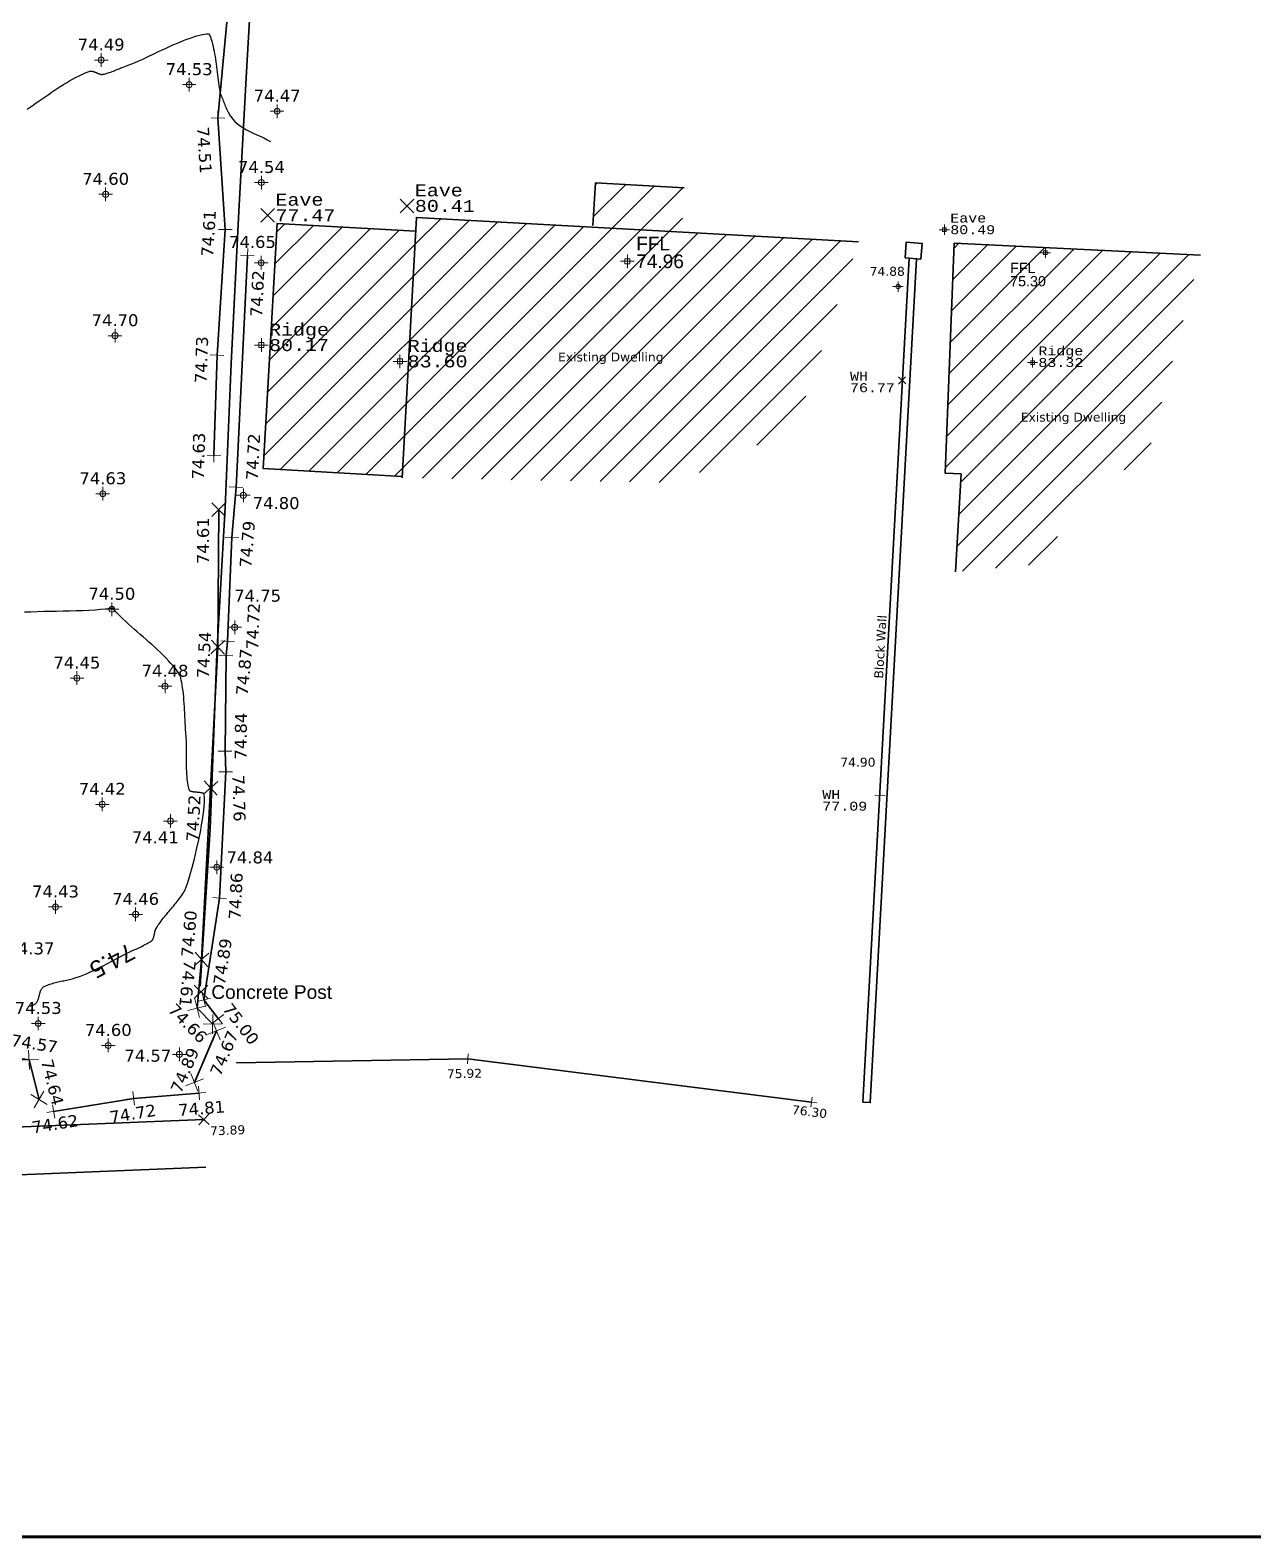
# Model space of a CAD drawing. Header units: metres. Extents: x 538443 to 538604, y 597904 to 598037.
# Drawn here: x 538514.07 to 538549.92, y 597903.86 to 597948.06 of the extents above; entities that cross this region are included whole.
import ezdxf
from ezdxf.enums import TextEntityAlignment as Align

# ---------------------------------------------------------------- set-up
doc = ezdxf.new("R2010")
doc.units = ezdxf.units.M
doc.header["$MEASUREMENT"] = 0
doc.header["$PDMODE"] = 1
doc.header["$PDSIZE"] = 0.1
doc.layers.get('0').update_dxf_attribs({"lineweight": 0})
for name, color, linetype in [('$DTM-CONTOUR-LABEL', 5, 'Continuous'), ('$DTM-CONTOUR-MIN', 4, 'Continuous'), ('Fence-Text', 16, 'Continuous'), ('POINTS', 7, 'Continuous'), ('Spot Height-Text', 7, 'Continuous')]:
    doc.layers.add(name, color=color, linetype=linetype)
for name, color, linetype, lineweight in [('Bank Bottom Elevation', 12, 'Continuous', 0), ('Bank Bottom Line', 12, 'Continuous', 35), ('Bank Bottom Symbol', 12, 'Continuous', 0), ('Bank Top Elevation', 20, 'Continuous', 0), ('Bank Top Line', 20, 'Continuous', 35), ('Bank Top Symbol', 20, 'Continuous', 0), ('Building Line', 5, 'Continuous', 35), ('Eave Elevation', 7, 'Continuous', 0), ('Eave Symbol', 7, 'Continuous', 0), ('Eave Text', 7, 'Continuous', 0), ('Fence Line', 16, 'Continuous', 35), ('Finished Floor Level Elevation', 7, 'Continuous', 0), ('Finished Floor Level Symbol', 1, 'Continuous', 0), ('Finished Floor Level Text', 7, 'Continuous', 0), ('Ridge Symbol', 7, 'Continuous', 0), ('Ridge Text', 7, 'Continuous', 0), ('Spot Height Symbol', 1, 'Continuous', 0), ('Template', 250, 'Continuous', 60), ('Text', 7, 'Continuous', 0), ('Wall Height Elevation', 7, 'Continuous', 0), ('Wall Height Symbol', 7, 'Continuous', 0), ('Wall Height Text', 7, 'Continuous', 0), ('Wall Line', 251, 'Continuous', 35)]:
    doc.layers.add(name, color=color, linetype=linetype, lineweight=lineweight)
doc.styles.add('2mm Arial', font='arial.ttf')
doc.styles.add('Bank Bottom Text', font='verdana.ttf')
doc.styles.add('Bank Top Text', font='verdana.ttf')
doc.styles.add('Contour', font='arial.ttf')
doc.styles.add('Feature Height Text 1.75', font='cour.ttf')
doc.styles.add('Manhole TEXT 1.75mm 115', font='arial.ttf')
doc.styles.add('Spot Height Text', font='verdana.ttf')

# ---------------------------------------------------------------- blocks, each defined once
blk = doc.blocks.new('plus circle Colour 1')
at = {"color": 1, "lineweight": 0}
for p, q in [((0, 0), (0, 0.5)), ((0, 0), (-0.5, 0)), ((0.5, 0), (0, 0)), ((0, -0.5), (0, 0))]:
    blk.add_line(p, q, dxfattribs=at)
blk.add_circle((0, 0), 0.217, dxfattribs=at)
blk = doc.blocks.new('plus box')
for p, q in [((0, 0.5), (0, 0)), ((0, 0), (-0.5, 0)), ((0, 0), (0, -0.5)), ((0.5, 0), (0, 0))]:
    blk.add_line(p, q)
blk.add_lwpolyline([(-0.18, 0.18), (-0.18, -0.18), (0.18, -0.18), (0.18, 0.18)], close=True)
blk = doc.blocks.new('CROSS')
at = {"color": 0}
for points in [[(0.5, 0.5), (-0.5, -0.5)], [(0.5, -0.5), (-0.5, 0.5)]]:
    blk.add_lwpolyline(points, dxfattribs=at)

msp = doc.modelspace()

# ---------------------------------------------------------------- hatches: boundary and pattern name
at = {"layer": 'Text'}
h = msp.add_hatch(dxfattribs=at)
h.set_pattern_fill('ANSI31', color=5, scale=5)
h.paths.add_polyline_path([(538544.854, 598034.139), (538544.072, 598037.072), (538541.64, 598036.877), (538538.65, 598035.342), (538541.49, 598027.604), (538546.223, 598029.353)])
h.paths.add_polyline_path([(538541.898, 598036.157), (538541.898, 598036.252), (538541.843, 598036.252), (538541.748, 598036.307), (538541.843, 598036.307), (538541.843, 598036.362), (538541.898, 598036.457), (538541.898, 598036.362), (538541.953, 598036.362), (538542.048, 598036.307), (538541.953, 598036.307), (538541.953, 598036.252)], flags=16)
h.paths.add_polyline_path([(538525.045, 598029.3), (538517.611, 598027.856), (538512.092, 598026.783), (538515.001, 598018.507), (538523.995, 598021.7), (538531.905, 598024.514)])
h.paths.add_polyline_path([(538520.85, 598023.72), (538520.755, 598023.72), (538520.755, 598023.665), (538520.7, 598023.57), (538520.7, 598023.665), (538520.645, 598023.665), (538520.55, 598023.72), (538520.645, 598023.72), (538520.645, 598023.775), (538520.7, 598023.87), (538520.7, 598023.775), (538520.755, 598023.775)], flags=16)
h.paths.add_polyline_path([(538454.109, 597961.05), (538443.717, 597962.161), (538445.077, 597953.701), (538447.667, 597950.221), (538453.723, 597947.879), (538454.261, 597952.897), (538452.274, 597953.101), (538452.537, 597955.724), (538453.546, 597955.62)])
h.paths.add_polyline_path([(538447.534, 597955.451), (538447.439, 597955.506), (538447.534, 597955.506), (538447.534, 597955.561), (538447.589, 597955.656), (538447.589, 597955.561), (538447.644, 597955.561), (538447.739, 597955.506), (538447.644, 597955.506), (538447.644, 597955.451), (538447.589, 597955.356), (538447.589, 597955.451)], flags=16)
h.paths.add_polyline_path([(538450.956, 597941.06), (538444.235, 597941.895), (538442.509, 597936.061), (538443.223, 597931.956), (538444.741, 597929.323), (538451.686, 597927.946), (538452.047, 597930.709), (538449.68, 597930.991), (538450.171, 597934.943), (538450.178, 597934.943)])
h.paths.add_polyline_path([(538445.339, 597932.008), (538445.339, 597931.913), (538445.394, 597931.913), (538445.489, 597931.858), (538445.394, 597931.858), (538445.394, 597931.803), (538445.339, 597931.708), (538445.339, 597931.803), (538445.284, 597931.803), (538445.189, 597931.858), (538445.284, 597931.858), (538445.284, 597931.913)], flags=16)
h.paths.add_polyline_path([(538548.379, 597941.458), (538541.164, 597941.803), (538540.899, 597935.059), (538541.364, 597935.041), (538541.201, 597932.17), (538543.855, 597932.405), (538544.804, 597934.666), (538546.788, 597935.392)])
h.paths.add_polyline_path([(538543.986, 597941.524), (538543.891, 597941.524), (538543.891, 597941.469), (538543.836, 597941.374), (538543.836, 597941.469), (538543.781, 597941.469), (538543.686, 597941.524), (538543.781, 597941.524), (538543.781, 597941.579), (538543.836, 597941.674), (538543.836, 597941.579), (538543.891, 597941.579)], flags=16)
h.paths.add_polyline_path([(538543.609, 597938.306), (538543.514, 597938.306), (538543.514, 597938.251), (538543.459, 597938.156), (538543.459, 597938.251), (538543.404, 597938.251), (538543.309, 597938.306), (538543.404, 597938.306), (538543.404, 597938.361), (538543.459, 597938.456), (538543.459, 597938.361), (538543.514, 597938.361)], flags=16)
h.paths.add_polyline_path([(538446.164, 597953.872), (538449.429, 597953.872), (538449.429, 597954.395), (538446.164, 597954.395)], flags=24)
h.paths.add_polyline_path([(538447.665, 597955.535), (538449.233, 597955.535), (538449.233, 597956.101), (538447.665, 597956.101)], flags=24)
h.paths.add_polyline_path([(538447.686, 597955.294), (538449.212, 597955.294), (538449.212, 597955.737), (538447.686, 597955.737)], flags=24)
h.paths.add_polyline_path([(538443.495, 597933.964), (538446.76, 597933.964), (538446.76, 597934.487), (538443.495, 597934.487)], flags=24)
h.paths.add_polyline_path([(538445.415, 597931.887), (538446.983, 597931.887), (538446.983, 597932.453), (538445.415, 597932.453)], flags=24)
h.paths.add_polyline_path([(538445.436, 597931.646), (538446.962, 597931.646), (538446.962, 597932.089), (538445.436, 597932.089)], flags=24)
h.paths.add_polyline_path([(538543.028, 597936.412), (538546.293, 597936.412), (538546.293, 597936.935), (538543.028, 597936.935)], flags=24)
h.paths.add_polyline_path([(538542.727, 597940.856), (538543.622, 597940.856), (538543.622, 597941.306), (538542.727, 597941.306)], flags=24)
h.paths.add_polyline_path([(538542.726, 597940.459), (538543.928, 597940.459), (538543.928, 597940.919), (538542.726, 597940.919)], flags=24)
h.paths.add_polyline_path([(538543.535, 597938.335), (538545.103, 597938.335), (538545.103, 597938.901), (538543.535, 597938.901)], flags=24)
h.paths.add_polyline_path([(538543.556, 597938.094), (538545.082, 597938.094), (538545.082, 597938.537), (538543.556, 597938.537)], flags=24)
h = msp.add_hatch(dxfattribs=at)
h.set_pattern_fill('ANSI31', color=5, scale=5)
h.paths.add_polyline_path([(538488.131, 597952.897), (538483.288, 597953.305), (538483.049, 597950.29), (538487.906, 597949.936)])
h.paths.add_polyline_path([(538494.922, 597948.612), (538482.768, 597948.991), (538482.679, 597946.599), (538494.811, 597946.205)])
h.paths.add_polyline_path([(538525.373, 597942.158), (538521.312, 597942.388), (538521.141, 597939.259), (538520.905, 597935.193), (538524.979, 597934.963)])
h.paths.add_polyline_path([(538524.839, 597938.412), (538524.986, 597938.412), (538524.986, 597938.265), (538524.839, 597938.265)], flags=16)
h.paths.add_polyline_path([(538538.361, 597941.842), (538525.396, 597942.563), (538524.977, 597934.924), (538533.053, 597934.778), (538536.505, 597936.416)])
h.paths.add_polyline_path([(538531.652, 597941.201), (538531.505, 597941.201), (538531.505, 597941.349), (538531.652, 597941.349)], flags=16)
h.paths.add_polyline_path([(538533.242, 597943.427), (538530.643, 597943.572), (538530.561, 597942.276), (538533.17, 597942.131)])
h.paths.add_polyline_path([(538484.264, 597951.466), (538486.505, 597951.466), (538486.505, 597951.885), (538484.264, 597951.885)], flags=24)
h.paths.add_polyline_path([(538485.116, 597949.654), (538486.698, 597949.654), (538486.698, 597950.2), (538485.116, 597950.2)], flags=9)
h.paths.add_polyline_path([(538487.769, 597947.448), (538489.662, 597947.448), (538489.662, 597947.857), (538487.769, 597947.857)], flags=24)
h.paths.add_polyline_path([(538494.185, 597945.769), (538495.768, 597945.764), (538495.769, 597946.313), (538494.187, 597946.318)], flags=9)
h.paths.add_polyline_path([(538494.714, 597946.43), (538496.292, 597946.43), (538496.292, 597946.966), (538494.714, 597946.966)], flags=9)
h.paths.add_polyline_path([(538520.951, 597938.856), (538523.041, 597938.856), (538523.041, 597939.611), (538520.951, 597939.611)], flags=25)
h.paths.add_polyline_path([(538520.978, 597938.535), (538523.013, 597938.535), (538523.013, 597939.125), (538520.978, 597939.125)], flags=25)
h.paths.add_polyline_path([(538525.015, 597938.378), (538527.105, 597938.378), (538527.105, 597939.133), (538525.015, 597939.133)], flags=24)
h.paths.add_polyline_path([(538529.462, 597938.175), (538532.727, 597938.175), (538532.727, 597938.698), (538529.462, 597938.698)], flags=24)
h.paths.add_polyline_path([(538531.739, 597941.495), (538532.932, 597941.495), (538532.932, 597942.095), (538531.739, 597942.095)], flags=24)
h.paths.add_polyline_path([(538531.736, 597940.966), (538533.339, 597940.966), (538533.339, 597941.579), (538531.736, 597941.579)], flags=24)
h.paths.add_polyline_path([(538525.042, 597938.057), (538527.077, 597938.057), (538527.077, 597938.647), (538525.042, 597938.647)], flags=24)

# ---------------------------------------------------------------- linework, layer by layer
at = {"layer": '$DTM-CONTOUR-MIN'}
for points in [[(538513.985, 597945.739), (538514.074, 597945.799), (538514.162, 597945.858), (538514.25, 597945.919), (538514.338, 597945.98), (538514.426, 597946.041), (538514.513, 597946.102), (538514.601, 597946.162), (538514.689, 597946.223), (538514.777, 597946.283), (538514.866, 597946.342), (538514.955, 597946.4), (538515.045, 597946.457), (538515.136, 597946.513), (538515.228, 597946.567), (538515.316, 597946.617), (538515.404, 597946.665), (538515.489, 597946.709), (538515.57, 597946.749), (538515.644, 597946.783), (538515.712, 597946.812), (538515.77, 597946.834), (538515.818, 597946.849), (538515.856, 597946.857), (538515.859, 597946.858), (538515.864, 597946.857), (538515.87, 597946.856), (538515.877, 597946.855), (538515.885, 597946.853), (538515.893, 597946.851), (538515.902, 597946.849), (538515.912, 597946.846), (538515.921, 597946.843), (538515.931, 597946.84), (538515.94, 597946.837), (538515.949, 597946.833), (538515.959, 597946.83), (538515.968, 597946.826), (538515.977, 597946.823), (538515.986, 597946.819), (538515.995, 597946.815), (538516.004, 597946.811), (538516.013, 597946.807), (538516.023, 597946.803), (538516.032, 597946.8), (538516.041, 597946.796), (538516.05, 597946.792), (538516.059, 597946.788), (538516.068, 597946.785), (538516.078, 597946.781), (538516.087, 597946.778), (538516.096, 597946.774), (538516.106, 597946.771), (538516.115, 597946.768), (538516.125, 597946.766), (538516.134, 597946.763), (538516.143, 597946.761), (538516.15, 597946.759), (538516.157, 597946.758), (538516.163, 597946.757), (538516.168, 597946.757), (538516.182, 597946.758), (538516.199, 597946.76), (538516.22, 597946.763), (538516.243, 597946.769), (538516.27, 597946.775), (538516.298, 597946.783), (538516.328, 597946.791), (538516.359, 597946.801), (538516.39, 597946.811), (538516.432, 597946.826), (538516.473, 597946.841), (538516.514, 597946.857), (538516.555, 597946.873), (538516.596, 597946.889), (538516.637, 597946.906), (538516.678, 597946.922), (538516.719, 597946.939), (538516.76, 597946.955), (538516.801, 597946.971), (538516.842, 597946.986), (538516.947, 597947.026), (538517.05, 597947.067), (538517.152, 597947.11), (538517.253, 597947.154), (538517.354, 597947.199), (538517.455, 597947.245), (538517.555, 597947.292), (538517.655, 597947.339), (538517.755, 597947.387), (538517.855, 597947.434), (538517.955, 597947.482), (538518.056, 597947.528), (538518.156, 597947.574), (538518.257, 597947.62), (538518.358, 597947.664), (538518.46, 597947.706), (538518.563, 597947.747), (538518.666, 597947.786), (538518.768, 597947.823), (538518.866, 597947.856), (538518.959, 597947.885), (538519.044, 597947.909), (538519.12, 597947.928), (538519.185, 597947.942), (538519.238, 597947.949), (538519.278, 597947.951), (538519.304, 597947.947), (538519.315, 597947.938), (538519.327, 597947.92), (538519.341, 597947.893), (538519.356, 597947.857), (538519.371, 597947.814), (538519.387, 597947.763), (538519.403, 597947.706), (538519.42, 597947.644), (538519.435, 597947.579), (538519.451, 597947.51), (538519.465, 597947.44), (538519.479, 597947.363), (538519.492, 597947.286), (538519.504, 597947.209), (538519.515, 597947.132), (538519.525, 597947.055), (538519.535, 597946.978), (538519.544, 597946.9), (538519.554, 597946.823), (538519.563, 597946.745), (538519.572, 597946.668), (538519.582, 597946.59), (538519.592, 597946.513), (538519.603, 597946.436), (538519.615, 597946.359), (538519.628, 597946.282), (538519.642, 597946.206), (538519.659, 597946.168), (538519.675, 597946.129), (538519.691, 597946.091), (538519.706, 597946.052), (538519.722, 597946.013), (538519.737, 597945.974), (538519.752, 597945.936), (538519.767, 597945.897), (538519.782, 597945.858), (538519.798, 597945.82), (538519.814, 597945.781), (538519.831, 597945.743), (538519.849, 597945.704), (538519.867, 597945.667), (538519.886, 597945.631), (538519.903, 597945.598), (538519.92, 597945.568), (538519.936, 597945.542), (538519.95, 597945.521), (538520.007, 597945.45), (538520.073, 597945.38), (538520.147, 597945.312), (538520.228, 597945.248), (538520.315, 597945.19), (538520.411, 597945.133), (538520.511, 597945.082), (538520.612, 597945.034), (538520.715, 597944.988), (538520.817, 597944.941), (538520.919, 597944.894), (538521.018, 597944.842), (538521.114, 597944.786)], [(538514.064, 597919.435), (538514.086, 597919.439), (538514.109, 597919.444), (538514.13, 597919.45), (538514.15, 597919.456), (538514.168, 597919.462), (538514.183, 597919.469), (538514.197, 597919.476), (538514.208, 597919.483), (538514.222, 597919.494), (538514.236, 597919.508), (538514.25, 597919.524), (538514.263, 597919.542), (538514.275, 597919.561), (538514.286, 597919.581), (538514.297, 597919.603), (538514.306, 597919.627), (538514.314, 597919.651), (538514.321, 597919.675), (538514.327, 597919.7), (538514.334, 597919.725), (538514.34, 597919.75), (538514.346, 597919.775), (538514.352, 597919.8), (538514.36, 597919.825), (538514.368, 597919.849), (538514.377, 597919.872), (538514.387, 597919.895), (538514.398, 597919.915), (538514.41, 597919.934), (538514.424, 597919.952), (538514.437, 597919.968), (538514.452, 597919.982), (538514.466, 597919.993), (538514.48, 597920.002), (538514.499, 597920.012), (538514.522, 597920.023), (538514.55, 597920.035), (538514.581, 597920.047), (538514.615, 597920.06), (538514.652, 597920.072), (538514.69, 597920.084), (538514.729, 597920.096), (538514.769, 597920.107), (538514.81, 597920.118), (538514.851, 597920.128), (538514.892, 597920.138), (538514.933, 597920.148), (538514.974, 597920.157), (538515.015, 597920.166), (538515.056, 597920.175), (538515.098, 597920.184), (538515.139, 597920.193), (538515.18, 597920.202), (538515.221, 597920.212), (538515.262, 597920.222), (538515.303, 597920.232), (538515.344, 597920.243), (538515.384, 597920.254), (538515.419, 597920.265), (538515.454, 597920.276), (538515.487, 597920.287), (538515.518, 597920.298), (538515.548, 597920.309), (538515.64, 597920.346), (538515.738, 597920.388), (538515.84, 597920.433), (538515.943, 597920.481), (538516.048, 597920.531), (538516.195, 597920.605), (538516.342, 597920.681), (538516.488, 597920.758), (538516.634, 597920.836), (538516.781, 597920.912), (538516.927, 597920.988), (538516.969, 597921.008), (538517.01, 597921.028), (538517.052, 597921.047), (538517.094, 597921.067), (538517.136, 597921.086), (538517.178, 597921.104), (538517.219, 597921.123), (538517.261, 597921.143), (538517.303, 597921.162), (538517.345, 597921.182), (538517.386, 597921.202), (538517.427, 597921.223), (538517.464, 597921.242), (538517.5, 597921.262), (538517.534, 597921.282), (538517.566, 597921.301), (538517.595, 597921.319), (538517.62, 597921.336), (538517.641, 597921.352), (538517.658, 597921.366), (538517.66, 597921.368), (538517.662, 597921.372), (538517.665, 597921.377), (538517.668, 597921.383), (538517.671, 597921.39), (538517.674, 597921.398), (538517.678, 597921.406), (538517.681, 597921.416), (538517.684, 597921.426), (538517.688, 597921.436), (538517.691, 597921.446), (538517.694, 597921.457), (538517.697, 597921.468), (538517.7, 597921.479), (538517.702, 597921.49), (538517.705, 597921.502), (538517.708, 597921.513), (538517.71, 597921.524), (538517.713, 597921.535), (538517.715, 597921.546), (538517.717, 597921.557), (538517.72, 597921.568), (538517.722, 597921.579), (538517.725, 597921.591), (538517.728, 597921.602), (538517.73, 597921.613), (538517.733, 597921.624), (538517.737, 597921.635), (538517.74, 597921.645), (538517.743, 597921.655), (538517.746, 597921.665), (538517.749, 597921.674), (538517.753, 597921.682), (538517.756, 597921.69), (538517.759, 597921.697), (538517.762, 597921.703), (538517.764, 597921.708), (538517.783, 597921.739), (538517.804, 597921.773), (538517.827, 597921.809), (538517.853, 597921.846), (538517.88, 597921.884), (538517.907, 597921.922), (538517.939, 597921.965), (538517.972, 597922.007), (538518.006, 597922.048), (538518.039, 597922.09), (538518.074, 597922.13), (538518.108, 597922.171), (538518.143, 597922.212), (538518.177, 597922.252), (538518.212, 597922.293), (538518.247, 597922.333), (538518.281, 597922.374), (538518.316, 597922.415), (538518.349, 597922.456), (538518.383, 597922.497), (538518.415, 597922.539), (538518.448, 597922.582), (538518.479, 597922.625), (538518.509, 597922.668), (538518.537, 597922.71), (538518.562, 597922.749), (538518.585, 597922.786), (538518.603, 597922.819), (538518.618, 597922.848), (538518.628, 597922.871), (538518.691, 597923.051), (538518.756, 597923.259), (538518.822, 597923.494), (538518.888, 597923.749), (538518.952, 597924.021), (538519.014, 597924.304), (538519.071, 597924.593), (538519.098, 597924.743), (538519.122, 597924.891), (538519.143, 597925.033), (538519.159, 597925.166), (538519.171, 597925.289), (538519.178, 597925.398), (538519.18, 597925.492), (538519.178, 597925.568), (538519.17, 597925.626), (538519.159, 597925.663), (538519.157, 597925.665), (538519.154, 597925.667), (538519.149, 597925.669), (538519.142, 597925.671), (538519.135, 597925.674), (538519.126, 597925.676), (538519.116, 597925.679), (538519.105, 597925.681), (538519.094, 597925.684), (538519.083, 597925.686), (538519.072, 597925.688), (538519.06, 597925.69), (538519.048, 597925.691), (538519.037, 597925.693), (538519.025, 597925.694), (538519.014, 597925.695), (538519.002, 597925.697), (538518.99, 597925.698), (538518.979, 597925.699), (538518.967, 597925.7), (538518.955, 597925.701), (538518.944, 597925.702), (538518.932, 597925.703), (538518.92, 597925.704), (538518.909, 597925.705), (538518.897, 597925.706), (538518.885, 597925.707), (538518.874, 597925.708), (538518.862, 597925.71), (538518.851, 597925.712), (538518.839, 597925.713), (538518.827, 597925.715), (538518.816, 597925.718), (538518.806, 597925.72), (538518.795, 597925.722), (538518.786, 597925.725), (538518.777, 597925.727), (538518.769, 597925.73), (538518.763, 597925.732), (538518.758, 597925.734), (538518.754, 597925.736), (538518.752, 597925.738), (538518.743, 597925.756), (538518.733, 597925.783), (538518.723, 597925.818), (538518.713, 597925.861), (538518.703, 597925.912), (538518.694, 597925.969), (538518.686, 597926.031), (538518.679, 597926.097), (538518.672, 597926.165), (538518.667, 597926.235), (538518.662, 597926.311), (538518.659, 597926.386), (538518.657, 597926.462), (538518.655, 597926.538), (538518.655, 597926.613), (538518.654, 597926.689), (538518.654, 597926.765), (538518.655, 597926.841), (538518.655, 597926.916), (538518.654, 597926.992), (538518.654, 597927.068), (538518.652, 597927.143), (538518.65, 597927.219), (538518.647, 597927.295), (538518.642, 597927.37), (538518.639, 597927.41), (538518.636, 597927.449), (538518.629, 597927.544), (538518.622, 597927.639), (538518.616, 597927.734), (538518.611, 597927.83), (538518.607, 597927.925), (538518.602, 597928.02), (538518.597, 597928.116), (538518.592, 597928.211), (538518.587, 597928.306), (538518.58, 597928.401), (538518.572, 597928.497), (538518.563, 597928.591), (538518.553, 597928.678), (538518.542, 597928.763), (538518.53, 597928.844), (538518.517, 597928.919), (538518.503, 597928.986), (538518.489, 597929.045), (538518.474, 597929.094), (538518.461, 597929.132), (538518.441, 597929.17), (538518.411, 597929.218), (538518.37, 597929.274), (538518.32, 597929.338), (538518.262, 597929.408), (538518.196, 597929.482), (538518.125, 597929.561), (538518.048, 597929.641), (538517.969, 597929.721), (538517.888, 597929.8), (538517.806, 597929.878), (538517.723, 597929.955), (538517.639, 597930.031), (538517.554, 597930.106), (538517.469, 597930.181), (538517.383, 597930.256), (538517.298, 597930.331), (538517.212, 597930.405), (538517.127, 597930.48), (538517.042, 597930.556), (538516.958, 597930.632), (538516.875, 597930.709), (538516.792, 597930.787), (538516.711, 597930.866), (538516.653, 597930.925), (538516.596, 597930.984), (538516.541, 597931.042), (538516.539, 597931.045), (538516.537, 597931.047), (538516.535, 597931.049), (538516.533, 597931.051), (538516.532, 597931.054), (538516.53, 597931.056), (538516.528, 597931.058), (538516.526, 597931.061), (538516.524, 597931.063), (538516.523, 597931.066), (538516.521, 597931.068), (538516.519, 597931.07), (538516.517, 597931.073), (538516.515, 597931.075), (538516.513, 597931.077), (538516.512, 597931.08), (538516.51, 597931.082), (538516.508, 597931.084), (538516.506, 597931.086), (538516.504, 597931.088), (538516.502, 597931.09), (538516.5, 597931.092), (538516.499, 597931.093), (538516.497, 597931.094), (538516.496, 597931.095), (538516.495, 597931.096), (538516.494, 597931.096), (538516.492, 597931.097), (538516.489, 597931.097), (538516.487, 597931.097), (538516.485, 597931.097), (538516.482, 597931.097), (538516.479, 597931.096), (538516.476, 597931.096), (538516.473, 597931.095), (538516.471, 597931.095), (538516.468, 597931.094), (538516.465, 597931.094), (538516.461, 597931.094), (538516.457, 597931.093), (538516.454, 597931.093), (538516.449, 597931.092), (538516.445, 597931.091), (538516.44, 597931.09), (538516.436, 597931.089), (538516.432, 597931.089), (538516.427, 597931.088), (538516.424, 597931.087), (538516.421, 597931.087), (538516.417, 597931.087), (538516.275, 597931.071), (538516.129, 597931.058), (538515.981, 597931.047), (538515.793, 597931.035), (538515.604, 597931.026), (538515.415, 597931.019), (538515.226, 597931.014), (538515.037, 597931.011), (538514.848, 597931.007), (538514.659, 597931.004), (538514.47, 597931), (538514.281, 597930.995), (538514.093, 597930.988), (538513.904, 597930.98)]]:
    msp.add_lwpolyline(points, dxfattribs=at)
at = {"layer": 'Bank Bottom Line'}
for points in [[(538519.422, 597918.902), (538518.967, 597919.366), (538519.091, 597920.798), (538519.362, 597925.831), (538519.577, 597929.955), (538519.598, 597933.991)], [(538518.886, 597917.192), (538519.534, 597918.702)], [(538510.874, 597916.474), (538511.529, 597917.786), (538512.977, 597918.019), (538514.037, 597917.854), (538514.331, 597916.69)], [(538519.161, 597916.1), (538504.944, 597915.526), (538488.01, 597916.369), (538478.78, 597917.526), (538475.725, 597917.65)], [(538477.266, 597916.245), (538478.374, 597916.14), (538478.664, 597916.128), (538487.888, 597914.972), (538504.937, 597914.123), (538519.218, 597914.7)]]:
    msp.add_lwpolyline(points, dxfattribs=at)
at = {"layer": 'Bank Top Line'}
for points in [[(538519.459, 597935.579), (538519.553, 597938.518), (538519.79, 597942.207), (538519.575, 597945.478), (538519.962, 597949.662), (538520.28, 597951.038)], [(538520.442, 597941.449), (538520.107, 597934.649), (538519.987, 597933.172), (538519.857, 597930.131), (538519.817, 597929.711), (538519.787, 597926.904), (538519.805, 597926.299), (538519.624, 597922.595), (538519.163, 597919.612), (538519.587, 597919.063)], [(538520.124, 597917.762), (538520.124, 597917.762), (538520.124, 597917.762), (538520.124, 597917.762), (538520.124, 597917.762), (538520.124, 597917.762), (538520.124, 597917.762), (538526.901, 597917.881), (538536.982, 597916.613)], [(538514.759, 597916.341), (538517.106, 597916.723), (538519.018, 597916.877)]]:
    msp.add_lwpolyline(points, dxfattribs=at)
at = {"layer": 'Bank Top Symbol'}
for p, q in [((538519.572, 597945.278), (538519.578, 597945.678)), ((538519.375, 597945.481), (538519.775, 597945.475)), ((538519.59, 597942.207), (538519.99, 597942.207)), ((538519.79, 597942.007), (538519.79, 597942.407)), ((538520.642, 597941.439), (538520.242, 597941.459)), ((538520.452, 597941.649), (538520.432, 597941.249)), ((538519.543, 597938.318), (538519.563, 597938.718)), ((538519.353, 597938.528), (538519.753, 597938.508)), ((538519.259, 597935.585), (538519.659, 597935.573)), ((538519.453, 597935.379), (538519.465, 597935.779)), ((538520.307, 597934.636), (538519.907, 597934.662)), ((538520.12, 597934.849), (538520.094, 597934.449)), ((538519.999, 597933.372), (538519.975, 597932.972)), ((538520.187, 597933.16), (538519.787, 597933.184)), ((538519.871, 597930.331), (538519.843, 597929.931)), ((538520.057, 597930.117), (538519.657, 597930.145)), ((538519.828, 597929.911), (538519.806, 597929.511)), ((538520.017, 597929.7), (538519.617, 597929.722)), ((538519.987, 597926.906), (538519.587, 597926.902)), ((538519.785, 597927.104), (538519.789, 597926.704)), ((538520.005, 597926.297), (538519.605, 597926.301)), ((538519.807, 597926.499), (538519.803, 597926.099)), ((538519.644, 597922.794), (538519.604, 597922.396)), ((538519.823, 597922.575), (538519.425, 597922.615)), ((538519.357, 597919.662), (538518.969, 597919.562)), ((538519.113, 597919.806), (538519.213, 597919.418)), ((538519.745, 597919.185), (538519.429, 597918.941)), ((538519.465, 597919.221), (538519.709, 597918.905)), ((538526.751, 597917.889), (538527.051, 597917.873)), ((538526.909, 597918.031), (538526.893, 597917.731)), ((538519.002, 597917.076), (538519.034, 597916.678)), ((538514.727, 597916.538), (538514.791, 597916.144)), ((538516.907, 597916.699), (538517.305, 597916.747)), ((538517.082, 597916.922), (538517.13, 597916.524)), ((538518.819, 597916.861), (538519.217, 597916.893)), ((538536.833, 597916.632), (538537.131, 597916.594)), ((538537.001, 597916.762), (538536.963, 597916.464)), ((538514.562, 597916.309), (538514.956, 597916.373))]:
    msp.add_line(p, q, dxfattribs=at)
at = {"layer": 'Building Line'}
for points in [[(538530.564, 597942.325), (538530.643, 597943.572), (538533.242, 597943.427)], [(538524.979, 597934.963), (538520.905, 597935.193), (538521.141, 597939.259), (538521.312, 597942.388), (538525.373, 597942.158)], [(538524.977, 597934.924), (538525.396, 597942.563), (538538.361, 597941.842)], [(538541.201, 597932.17), (538541.364, 597935.041), (538540.899, 597935.059), (538541.164, 597941.803), (538548.379, 597941.458)]]:
    msp.add_lwpolyline(points, dxfattribs=at)
at = {"layer": 'Fence Line'}
for points in [[(538519.059, 597920.018), (538519.348, 597924.623), (538519.548, 597929.772), (538519.792, 597934.05), (538519.964, 597938.273), (538520.193, 597942.736), (538520.424, 597947.008), (538520.661, 597951.05)], [(538519.122, 597919.841), (538519.122, 597919.841)]]:
    msp.add_lwpolyline(points, dxfattribs=at)
at = {"layer": 'POINTS'}
for p in [(538514.823, 597947.811), (538520.424, 597947.008), (538523.993, 597946.976), (538529.885, 597946.579), (538535.289, 597946.531), (538539.105, 597946.474), (538520.193, 597942.736), (538540.876, 597942.202), (538539.757, 597941.839), (538541.163, 597941.773), (538541.192, 597941.802), (538516.419, 597941.482), (538539.72, 597941.375), (538543.836, 597941.682), (538548.379, 597941.458), (538526.317, 597941.038), (538532.334, 597940.858), (538539.839, 597941.235), (538539.516, 597940.534), (538519.964, 597938.273), (538543.459, 597938.306), (538539.634, 597937.783), (538515.276, 597935.141), (538540.9, 597935.076), (538541.338, 597934.584), (538519.792, 597934.05), (538524.667, 597934.077), (538530.959, 597933.729), (538536.451, 597933.573), (538539.118, 597932.925), (538541.201, 597932.17), (538519.548, 597929.772), (538525.578, 597927.508), (538531.674, 597926.817), (538538.656, 597926.137), (538538.984, 597925.612), (538515.699, 597924.68), (538517.425, 597924.636), (538519.348, 597924.623), (538522.959, 597922.55), (538515.473, 597922.179), (538517.118, 597922.131), (538529.839, 597922.096), (538534.889, 597921.294), (538538.536, 597921.083), (538519.059, 597920.018), (538520.015, 597919.759), (538522.891, 597920.029), (538515.58, 597919.21), (538516.987, 597919.545), (538527.59, 597919.168), (538532.763, 597918.772), (538538.128, 597918.447), (538526.901, 597917.881), (538514.812, 597917.82), (538518.613, 597917.735), (538536.982, 597916.613), (538538.485, 597916.613), (538519.161, 597916.1)]:
    msp.add_point(p, dxfattribs=at)
at = {"layer": 'Template'}
msp.add_lwpolyline([(538443.355, 598004.719), (538587.947, 598004.719), (538587.947, 597903.861), (538443.355, 597903.861)], close=True, dxfattribs=at)
at = {"layer": 'Wall Height Symbol'}
for p, q in [((538539.741, 597937.678), (538539.527, 597937.888)), ((538539.529, 597937.676), (538539.739, 597937.89)), ((538538.834, 597925.62), (538539.134, 597925.604)), ((538538.976, 597925.462), (538538.992, 597925.762))]:
    msp.add_line(p, q, dxfattribs=at)
at = {"layer": 'Wall Line'}
for points in [[(538539.72, 597941.375), (538540.184, 597941.338), (538540.221, 597941.802), (538539.757, 597941.839), (538539.72, 597941.375)], [(538540.061, 597941.348), (538538.7, 597916.601), (538538.485, 597916.613), (538539.846, 597941.365)]]:
    msp.add_lwpolyline(points, dxfattribs=at)

# ---------------------------------------------------------------- block references
at = {"layer": 'Bank Bottom Symbol'}
for p, xscale, yscale, zscale, rotation in [((538519.598, 597933.991), 0.4, 0.4, 0.4, 359.7018829289742), ((538519.577, 597929.955), 0.4, 0.4, 0.4, 358.3587675591241), ((538519.362, 597925.831), 0.4, 0.4, 0.4, 356.9667793437431), ((538519.091, 597920.798), 0.4000000000000001, 0.4000000000000001, 0.4000000000000001, 355.9844425303687), ((538518.967, 597919.366), 0.3999999999999999, 0.3999999999999999, 0.3999999999999999, 329.1968457179374), ((538519.422, 597918.902), 0.4, 0.4, 0.4, 44.43890584648861), ((538519.534, 597918.702), 0.4, 0.4, 0.4, 336.7739382838457), ((538514.037, 597917.854), 0.4, 0.4, 0.4, 227.663731816439), ((538518.886, 597917.192), 0.4, 0.4, 0.4, 336.7739382838457), ((538514.331, 597916.69), 0.4, 0.4, 0.4, 194.1751420503871), ((538519.161, 597916.1), 0.3, 0.3, 0.3, 92.31201554270632)]:
    msp.add_blockref('CROSS', p, dxfattribs=dict(at, xscale=xscale, yscale=yscale, zscale=zscale, rotation=rotation))
at = {"layer": 'Eave Symbol'}
for name, p, xscale, yscale, zscale in [('CROSS', (538525.123, 597942.9), 0.4, 0.4, 0.4), ('CROSS', (538521.038, 597942.626), 0.4, 0.4, 0.4), ('plus box', (538540.876, 597942.202), 0.3, 0.3, 0.3)]:
    msp.add_blockref(name, p, dxfattribs=dict(at, xscale=xscale, yscale=yscale, zscale=zscale))
at = {"layer": 'Fence Line', "xscale": 0.4, "yscale": 0.4, "zscale": 0.4}
msp.add_blockref('CROSS', (538519.079, 597919.848), dxfattribs=at)
at = {"layer": 'Finished Floor Level Symbol'}
for p, xscale, yscale, zscale in [((538531.579, 597941.275), 0.4, 0.4, 0.4), ((538543.836, 597941.524), 0.3, 0.3, 0.3)]:
    msp.add_blockref('plus box', p, dxfattribs=dict(at, xscale=xscale, yscale=yscale, zscale=zscale))
at = {"layer": 'Ridge Symbol'}
for p, xscale, yscale, zscale in [((538520.849, 597938.817), 0.4, 0.4, 0.4), ((538524.913, 597938.339), 0.4, 0.4, 0.4), ((538543.459, 597938.306), 0.3, 0.3, 0.3)]:
    msp.add_blockref('plus box', p, dxfattribs=dict(at, xscale=xscale, yscale=yscale, zscale=zscale))
at = {"layer": 'Spot Height Symbol'}
for p, xscale, yscale, zscale in [((538516.154, 597947.179), 0.4, 0.4, 0.4), ((538516.154, 597947.179), 0.4, 0.4, 0.4), ((538518.733, 597946.457), 0.4, 0.4, 0.4), ((538518.733, 597946.457), 0.4, 0.4, 0.4), ((538521.311, 597945.678), 0.4, 0.4, 0.4), ((538521.311, 597945.678), 0.4, 0.4, 0.4), ((538520.85, 597943.586), 0.4, 0.4, 0.4), ((538520.85, 597943.586), 0.4, 0.4, 0.4), ((538516.284, 597943.24), 0.4, 0.4, 0.4), ((538516.284, 597943.24), 0.4, 0.4, 0.4), ((538520.845, 597941.232), 0.4, 0.4, 0.4), ((538520.845, 597941.232), 0.4, 0.4, 0.4), ((538539.516, 597940.534), 0.3, 0.3, 0.3), ((538539.516, 597940.534), 0.3, 0.3, 0.3), ((538516.559, 597939.094), 0.4, 0.4, 0.4), ((538516.559, 597939.094), 0.4, 0.4, 0.4), ((538516.201, 597934.456), 0.4, 0.4, 0.4), ((538516.201, 597934.456), 0.4, 0.4, 0.4), ((538520.322, 597934.411), 0.4, 0.4, 0.4), ((538520.322, 597934.411), 0.4, 0.4, 0.4), ((538516.467, 597931.069), 0.4, 0.4, 0.4), ((538516.467, 597931.069), 0.4, 0.4, 0.4), ((538520.068, 597930.539), 0.4, 0.4, 0.4), ((538520.068, 597930.539), 0.4, 0.4, 0.4), ((538515.442, 597929.051), 0.4, 0.4, 0.4), ((538515.442, 597929.051), 0.4, 0.4, 0.4), ((538518.025, 597928.811), 0.4, 0.4, 0.4), ((538518.025, 597928.811), 0.4, 0.4, 0.4), ((538516.185, 597925.347), 0.4, 0.4, 0.4), ((538516.185, 597925.347), 0.4, 0.4, 0.4), ((538518.184, 597924.857), 0.4, 0.4, 0.4), ((538518.184, 597924.857), 0.4, 0.4, 0.4), ((538519.543, 597923.503), 0.4, 0.4, 0.4), ((538519.543, 597923.503), 0.4, 0.4, 0.4), ((538514.813, 597922.337), 0.4, 0.4, 0.4), ((538514.813, 597922.337), 0.4, 0.4, 0.4), ((538517.164, 597922.12), 0.4, 0.4, 0.4), ((538517.164, 597922.12), 0.4, 0.4, 0.4), ((538514.307, 597918.919), 0.4, 0.4, 0.4), ((538514.307, 597918.919), 0.4, 0.4, 0.4), ((538516.361, 597918.275), 0.4, 0.4, 0.4), ((538516.361, 597918.275), 0.4, 0.4, 0.4), ((538518.445, 597918.014), 0.4, 0.4, 0.4), ((538518.445, 597918.014), 0.4, 0.4, 0.4)]:
    msp.add_blockref('plus circle Colour 1', p, dxfattribs=dict(at, xscale=xscale, yscale=yscale, zscale=zscale))

# ---------------------------------------------------------------- texts
at = {"layer": '$DTM-CONTOUR-LABEL', "style": 'Contour'}
msp.add_text('74.5', height=0.5, rotation=-152.2435, dxfattribs=at).set_placement((538516.477, 597920.753), align=Align.MIDDLE_CENTER)
at = {"layer": 'Bank Bottom Elevation', "style": 'Bank Bottom Text'}
for s, rotation, p in [('74.61', 89.7019, (538519.142, 597933.766)), ('74.54', 87.0157, (538519.202, 597930.415)), ('74.52', 86.9179, (538518.895, 597925.628)), ('74.60', 85.051, (538518.788, 597922.235)), ('74.67', 66.7739, (538520.029, 597918.679)), ('74.57', 351.1523, (538514.876, 597918.224)), ('74.64', 284.1751, (538514.892, 597916.53)), ('74.89', 66.7739, (538518.874, 597918.18))]:
    msp.add_text(s, height=0.35, rotation=rotation, dxfattribs=at).set_placement(p, align=Align.MIDDLE_RIGHT)
for s, height, rotation, p in [('74.61', 0.35, 263.8908, (538518.76, 597920.773)), ('74.66', 0.35, 314.4389, (538518.213, 597919.416)), ('73.89', 0.2625, 2.312, (538519.345, 597915.766))]:
    msp.add_text(s, height=height, rotation=rotation, dxfattribs=at).set_placement(p, align=Align.MIDDLE_LEFT)
at = {"layer": 'Bank Top Elevation', "style": 'Bank Top Text'}
for s, rotation, p in [('74.51', 273.7606, (538519.136, 597945.221)), ('74.62', 87.1796, (538520.695, 597939.641)), ('74.72', 87.1796, (538520.573, 597934.854)), ('74.79', 85.3552, (538520.38, 597932.291)), ('74.72', 87.5521, (538520.577, 597929.883)), ('74.87', 84.5597, (538520.275, 597928.543)), ('74.84', 89.3877, (538520.239, 597926.66)), ('74.86', 87.2024, (538520.064, 597921.97)), ('74.89', 81.2149, (538519.606, 597920.053))]:
    msp.add_text(s, height=0.35, rotation=rotation, dxfattribs=at).set_placement(p, align=Align.MIDDLE_LEFT)
for s, height, rotation, p in [('74.61', 0.35, 86.3241, (538519.345, 597942.78)), ('74.73', 0.35, 88.1681, (538519.115, 597939.076)), ('74.63', 0.35, 88.1681, (538519.029, 597936.249)), ('74.76', 0.35, 271.7042, (538520.215, 597924.843)), ('75.00', 0.35, 307.6794, (538520.672, 597918.363)), ('75.92', 0.2625, 1.0092, (538527.32, 597917.462)), ('74.72', 0.35, 9.2445, (538517.759, 597916.386)), ('74.81', 0.35, 4.6049, (538519.782, 597916.487)), ('76.30', 0.2625, -7.1691, (538537.433, 597916.27)), ('74.62', 0.35, 9.2445, (538515.478, 597916.085))]:
    msp.add_text(s, height=height, rotation=rotation, dxfattribs=at).set_placement(p, align=Align.MIDDLE_RIGHT)
at = {"layer": 'Eave Elevation', "style": 'Feature Height Text 1.75'}
for s, height, p in [('80.41', 0.35, (538525.351, 597942.9)), ('77.47', 0.35, (538521.265, 597942.626)), ('80.49', 0.2625, (538541.047, 597942.202))]:
    msp.add_text(s, height=height, dxfattribs=at).set_placement(p, align=Align.MIDDLE_LEFT)
at = {"layer": 'Eave Text', "style": 'Feature Height Text 1.75'}
for height, p in [(0.35, (538525.351, 597943.355)), (0.35, (538521.265, 597943.081)), (0.2625, (538541.047, 597942.543))]:
    msp.add_text('Eave', height=height, dxfattribs=at).set_placement(p, align=Align.MIDDLE_LEFT)
at = {"layer": 'Fence-Text', "style": '2mm Arial'}
msp.add_text('Concrete Post', height=0.4, dxfattribs=at).set_placement((538519.382, 597919.841), align=Align.MIDDLE_LEFT)
at = {"layer": 'Finished Floor Level Elevation', "style": 'Manhole TEXT 1.75mm 115'}
for s, height, p in [('74.96', 0.4, (538531.839, 597941.275)), ('75.30', 0.3, (538542.802, 597940.691))]:
    msp.add_text(s, height=height, dxfattribs=at).set_placement(p, align=Align.MIDDLE_LEFT)
at = {"layer": 'Finished Floor Level Text', "style": 'Manhole TEXT 1.75mm 115'}
for height, p in [(0.4, (538531.839, 597941.795)), (0.3, (538542.802, 597941.081))]:
    msp.add_text('FFL', height=height, dxfattribs=at).set_placement(p, align=Align.MIDDLE_LEFT)
at = {"layer": 'Ridge Symbol', "style": 'Feature Height Text 1.75'}
for s, height, p in [('80.17', 0.35, (538521.077, 597938.817)), ('83.60', 0.35, (538525.14, 597938.339)), ('83.32', 0.2625, (538543.63, 597938.306))]:
    msp.add_text(s, height=height, dxfattribs=at).set_placement(p, align=Align.MIDDLE_LEFT)
at = {"layer": 'Ridge Text', "style": 'Feature Height Text 1.75'}
for height, p in [(0.35, (538521.077, 597939.272)), (0.35, (538525.14, 597938.794)), (0.2625, (538543.63, 597938.647))]:
    msp.add_text('Ridge', height=height, dxfattribs=at).set_placement(p, align=Align.MIDDLE_LEFT)
at = {"layer": 'Spot Height-Text', "style": 'Spot Height Text'}
for s, height, p in [('74.49', 0.35, (538516.154, 597947.634)), ('74.53', 0.35, (538518.733, 597946.912)), ('74.47', 0.35, (538521.311, 597946.133)), ('74.54', 0.35, (538520.85, 597944.041)), ('74.60', 0.35, (538516.284, 597943.695)), ('74.65', 0.35, (538520.588, 597941.843)), ('74.88', 0.2625, (538539.199, 597940.981)), ('74.70', 0.35, (538516.559, 597939.549)), ('74.63', 0.35, (538516.201, 597934.911)), ('74.80', 0.35, (538521.283, 597934.184)), ('74.50', 0.35, (538516.467, 597931.524)), ('74.75', 0.35, (538520.74, 597931.467)), ('74.45', 0.35, (538515.442, 597929.506)), ('74.48', 0.35, (538518.025, 597929.266)), ('74.90', 0.2625, (538538.339, 597926.584)), ('74.42', 0.35, (538516.185, 597925.802)), ('74.41', 0.35, (538517.74, 597924.382)), ('74.84', 0.35, (538520.515, 597923.791)), ('74.43', 0.35, (538514.813, 597922.792)), ('74.46', 0.35, (538517.164, 597922.575)), ('74.37', 0.35, (538514.095, 597921.121)), ('74.53', 0.35, (538514.307, 597919.374)), ('74.60', 0.35, (538516.361, 597918.73)), ('74.57', 0.35, (538517.52, 597917.975))]:
    msp.add_text(s, height=height, dxfattribs=at).set_placement(p, align=Align.MIDDLE_CENTER)
at = {"layer": 'Text', "style": 'Spot Height Text'}
for p in [(538531.094, 597938.468), (538544.661, 597936.705)]:
    msp.add_text('Existing Dwelling', height=0.2625, dxfattribs=at).set_placement(p, align=Align.MIDDLE_CENTER)
msp.add_text('Block Wall', height=0.2625, rotation=86.7495, dxfattribs=at).set_placement((538538.997, 597929.968), align=Align.MIDDLE_CENTER)
at = {"layer": 'Wall Height Elevation', "style": 'Feature Height Text 1.75'}
for s, p in [('76.77', (538538.108, 597937.568)), ('77.09', (538537.296, 597925.293))]:
    msp.add_text(s, height=0.2625, dxfattribs=at).set_placement(p, align=Align.MIDDLE_LEFT)
at = {"layer": 'Wall Height Text', "style": 'Feature Height Text 1.75'}
for p in [(538538.108, 597937.909), (538537.296, 597925.635)]:
    msp.add_text('WH', height=0.2625, dxfattribs=at).set_placement(p, align=Align.MIDDLE_LEFT)

doc.saveas('drawing.dxf')
